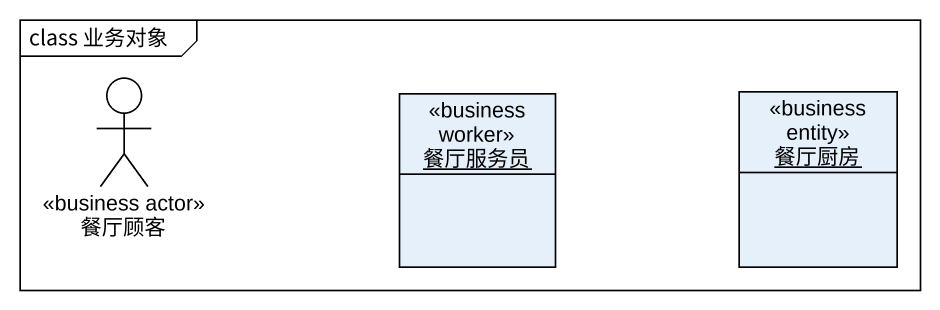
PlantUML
@startuml
mainframe class 业务对象
allowmixing
hide circle
hide empty members
actor 餐厅顾客 <<business actor>>
object 餐厅服务员 <<business worker>>
object 餐厅厨房 <<business entity>>
@enduml
